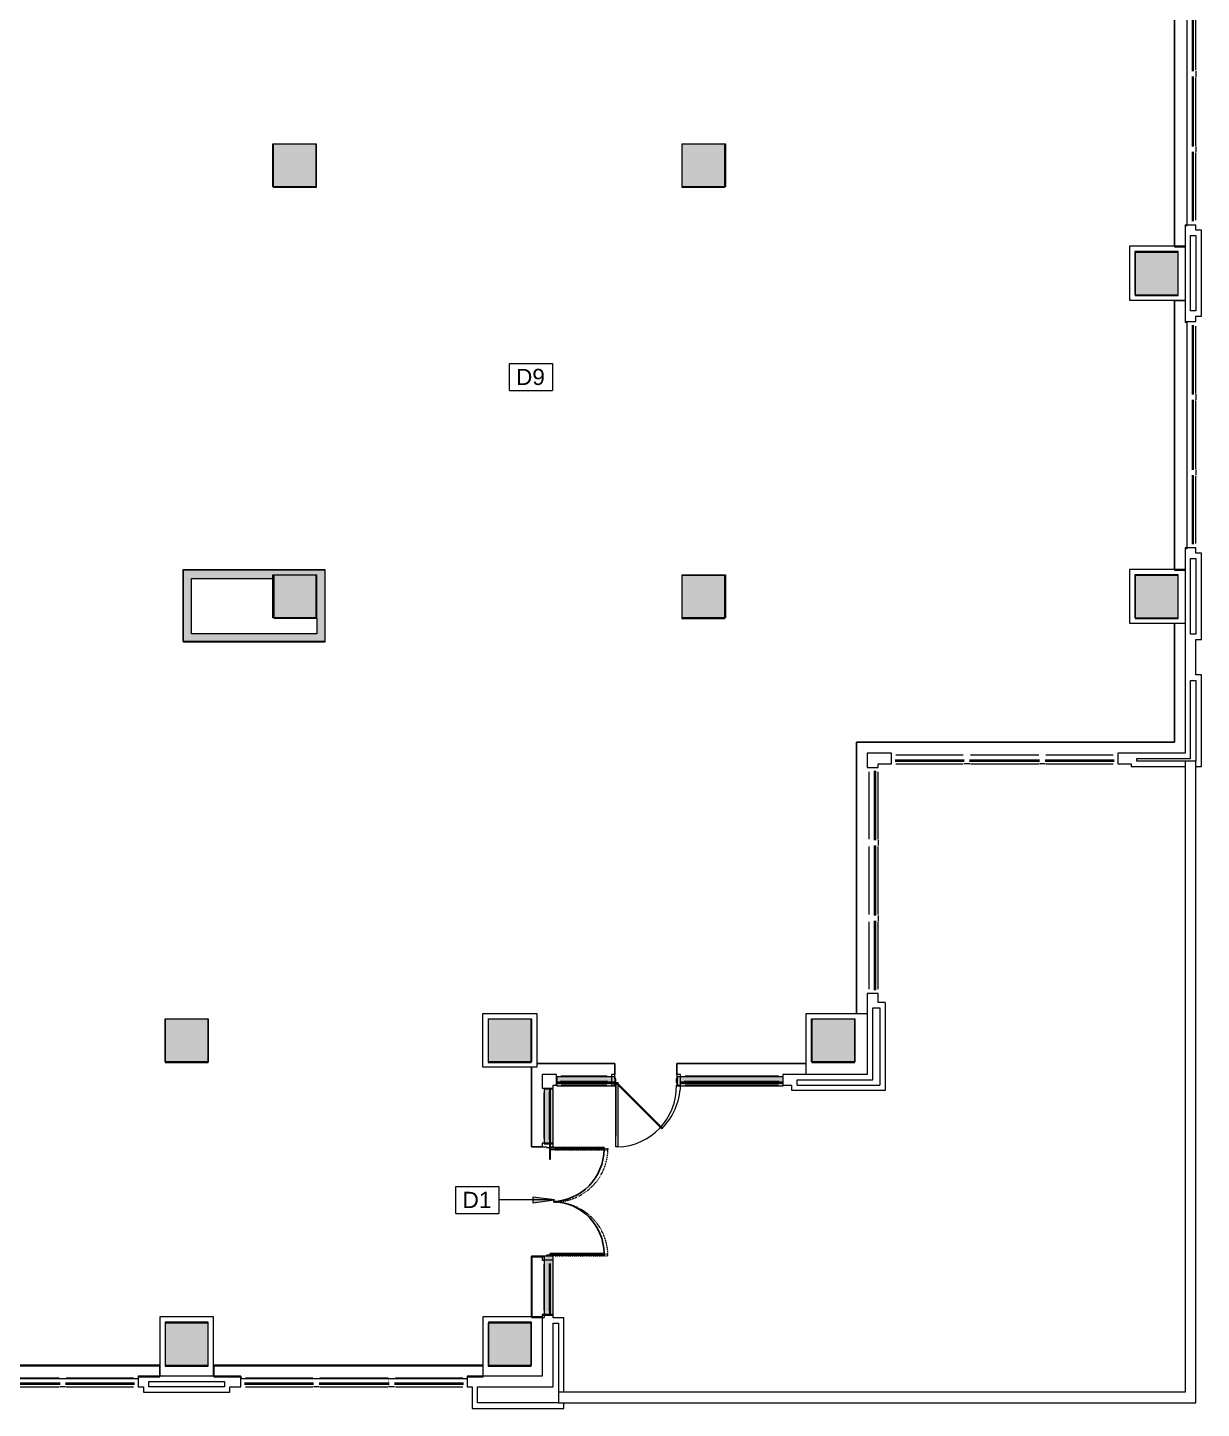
# Model space of a CAD drawing. Header units: inches. Extents: x 628 to 2422, y -771 to 854.
# Drawn here: x 1769 to 2422, y -771 to -2 of the extents above; entities that cross this region are included whole.
import ezdxf

# ---------------------------------------------------------------- set-up
doc = ezdxf.new("R2010")
doc.units = ezdxf.units.IN
doc.header["$MEASUREMENT"] = 0
for name, pattern in [('L1$0$2DASHES', [163.199999, 71.999999, -24, 9.6, -24, 9.6, -24]), ('L1$0$PHANTOM4', [0.625, 0.3125, -0.0625, 0.0625, -0.0625, 0.0625, -0.0625]), ('X2$0$Demolished', [0.1875, 0.125, -0.0625])]:
    doc.linetypes.add(name, pattern=pattern)
for name, color, linetype in [('L1$0$A-Anno-Revs-FinF', 181, 'Continuous'), ('L1$0$DEMO', 7, 'L1$0$PHANTOM4'), ('L1$0$GLZ_GLAZING', 7, 'Continuous')]:
    doc.layers.add(name, color=color, linetype=linetype)
for name, color, linetype, lineweight in [('L1$0$ArchiCAD Doors_Pen_No__3', 7, 'Continuous', 20), ('L1$0$ArchiCAD Windows_Pen_No__4', 4, 'Continuous', 9), ('L1$0$BB Columns_Pen_No__3', 7, 'Continuous', 20), ('L1$0$BB Columns_Pen_No__7', 7, 'Continuous', 20), ('L1$0$BB Columns_Pen_No__95', 8, 'Continuous', 20), ('L1$0$BB Shell_Pen_No__100', 7, 'Continuous', 20), ('L1$0$BB Shell_Pen_No__95', 8, 'Continuous', 20), ('X2$0$18_0109_REV_dwg _7_', 8, 'Continuous', 9), ('X2$0$A-ANNO-KEYN', 231, 'Continuous', 9), ('X2$0$A-DOOR', 31, 'X2$0$Demolished', 9), ('X2$0$A-WALL', 113, 'X2$0$Demolished', 9), ('X2$0$A-WALL-PATT', 111, 'Continuous', 13), ('X2$0$I-WALL', 2, 'Continuous', 13), ('X2$0$S-COLS', 52, 'Continuous', 13)]:
    doc.layers.add(name, color=color, linetype=linetype, lineweight=lineweight)
doc.styles.add('X2$0$Arial', font='arial.ttf', dxfattribs={"height": 9})

# ---------------------------------------------------------------- blocks, each defined once
blk = doc.blocks.new('L1$0$window-fixed')
at = {"layer": 'L1$0$ArchiCAD Windows_Pen_No__4', "linetype": 'L1$0$2DASHES'}
for p, q in [((-6723.6, 3788.31), (-6761.1, 3788.31)), ((-6681.6, 3788.31), (-6719.6, 3788.31)), ((-6640.1, 3788.31), (-6677.6, 3788.31)), ((-6723.6, 3783.31), (-6761.1, 3783.31)), ((-6681.6, 3783.31), (-6719.6, 3783.31)), ((-6640.09, 3783.31), (-6677.6, 3783.31))]:
    blk.add_line(p, q, dxfattribs=at)
at = {"layer": 'L1$0$ArchiCAD Windows_Pen_No__4', "linetype": 'Continuous'}
for p, q in [((-6723.17, 3788.31), (-6721.6, 3788.31)), ((-6721.6, 3788.31), (-6720.02, 3788.31)), ((-6681.17, 3788.31), (-6679.6, 3788.31)), ((-6679.6, 3788.31), (-6678.02, 3788.31))]:
    blk.add_line(p, q, dxfattribs=at)
at = {"layer": 'L1$0$GLZ_GLAZING', "color": 30, "linetype": 'Continuous'}
for p, q in [((-6723.1, 3786.81), (-6761.6, 3786.81)), ((-6761.6, 3786.32), (-6723.1, 3786.31)), ((-6681.1, 3786.81), (-6720.1, 3786.81)), ((-6720.1, 3786.32), (-6681.1, 3786.31)), ((-6639.59, 3786.81), (-6678.1, 3786.81)), ((-6678.1, 3786.32), (-6639.6, 3786.31))]:
    blk.add_line(p, q, dxfattribs=at)
at = {"layer": 'L1$0$GLZ_GLAZING', "color": 30, "linetype": 'Continuous', "const_width": 0.00174}
for points in [[(-6763.6, 3783.31), (-6761.1, 3783.31), (-6761.1, 3786.06), (-6761.6, 3786.06), (-6761.6, 3787.06), (-6761.1, 3787.06), (-6761.1, 3788.31), (-6763.6, 3788.31), (-6763.6, 3787.06), (-6763.6, 3787.06), (-6763.6, 3786.06), (-6763.6, 3786.06)], [(-6723.1, 3786.06), (-6723.1, 3787.06), (-6761.6, 3787.06), (-6761.6, 3786.07), (-6723.1, 3786.06)], [(-6719.6, 3783.31), (-6723.6, 3783.31), (-6723.6, 3786.06), (-6723.1, 3786.06), (-6723.1, 3787.06), (-6723.6, 3787.06), (-6723.6, 3788.31), (-6719.6, 3788.31), (-6719.6, 3787.06), (-6720.1, 3787.06), (-6720.1, 3786.06), (-6719.6, 3786.06)], [(-6681.1, 3786.06), (-6681.1, 3787.06), (-6720.1, 3787.06), (-6720.1, 3786.07), (-6681.59, 3786.06)], [(-6677.6, 3783.31), (-6681.6, 3783.31), (-6681.6, 3786.06), (-6681.1, 3786.06), (-6681.1, 3787.06), (-6681.6, 3787.06), (-6681.6, 3788.31), (-6677.6, 3788.31), (-6677.6, 3787.06), (-6678.1, 3787.06), (-6678.1, 3786.06), (-6677.6, 3786.06)], [(-6639.59, 3786.06), (-6639.59, 3787.06), (-6678.1, 3787.06), (-6678.1, 3786.07), (-6639.59, 3786.06)]]:
    blk.add_lwpolyline(points, close=True, dxfattribs=at)
blk.add_lwpolyline([(-6637.6, 3783.31), (-6637.6, 3788.31), (-6640.1, 3788.31), (-6640.09, 3787.06), (-6639.59, 3787.06), (-6639.59, 3786.06), (-6640.09, 3786.06), (-6640.09, 3783.31), (-6637.6, 3783.31)], dxfattribs=at)
blk = doc.blocks.new('L1')
at = {"layer": 'L1$0$BB Columns_Pen_No__95', "linetype": 'Continuous', "lineweight": 0, "true_color": 0x3f3f3f}
for points in [[(-6742.69, 2856.07), (-6742.69, 2832.07), (-6718.69, 2832.07), (-6718.69, 2856.07)], [(-6514.69, 2856.07), (-6514.69, 2832.07), (-6490.69, 2832.07), (-6490.69, 2856.07)], [(-6238.69, 2796.07), (-6262.69, 2796.07), (-6262.69, 2772.07), (-6238.69, 2772.07)], [(-6742.69, 2616.07), (-6742.69, 2592.07), (-6718.69, 2592.07), (-6718.69, 2616.07)], [(-6514.69, 2616.07), (-6514.69, 2592.07), (-6490.69, 2592.07), (-6490.69, 2616.07)], [(-6238.69, 2616.07), (-6262.69, 2616.07), (-6262.69, 2592.07), (-6238.69, 2592.07)], [(-6802.69, 2368.82), (-6802.69, 2344.82), (-6778.69, 2344.82), (-6778.69, 2368.82)], [(-6622.69, 2368.82), (-6622.69, 2344.82), (-6598.69, 2344.82), (-6598.69, 2368.82)], [(-6442.69, 2368.82), (-6442.69, 2344.82), (-6418.69, 2344.82), (-6418.69, 2368.82)], [(-6802.69, 2175.82), (-6778.69, 2175.82), (-6778.69, 2199.82), (-6802.69, 2199.82)], [(-6622.69, 2175.82), (-6598.69, 2175.82), (-6598.69, 2199.82), (-6622.69, 2199.82)]]:
    blk.add_hatch(color=250, dxfattribs=at).paths.add_polyline_path(points)
at = {"layer": 'L1$0$A-Anno-Revs-FinF'}
for p, q in [((-6240.69, 2799.07), (-6240.69, 2949.07)), ((-6240.69, 2619.07), (-6240.69, 2769.07)), ((-6240.69, 2522.82), (-6240.69, 2589.07)), ((-6240.69, 2522.82), (-6417.69, 2522.82)), ((-6417.69, 2522.82), (-6417.69, 2371.82)), ((-6598.69, 2297.57), (-6598.69, 2341.82)), ((-6552.19, 2343.82), (-6595.69, 2343.82)), ((-6552.19, 2337.82), (-6552.19, 2343.82)), ((-6445.69, 2343.82), (-6517.66, 2343.82)), ((-6517.66, 2337.82), (-6517.66, 2343.82)), ((-6592.69, 2297.57), (-6598.69, 2297.57)), ((-6598.69, 2202.82), (-6598.69, 2236.57)), ((-6592.69, 2236.57), (-6598.69, 2236.57)), ((-6805.69, 2175.82), (-6955.69, 2175.82)), ((-6625.69, 2175.82), (-6775.69, 2175.82))]:
    blk.add_line(p, q, dxfattribs=at)
at = {"layer": 'L1$0$ArchiCAD Doors_Pen_No__3', "linetype": 'Continuous'}
for p, q in [((-6552.19, 2337.82), (-6554.19, 2337.82)), ((-6554.19, 2337.82), (-6554.19, 2331.82)), ((-6552.19, 2335.39), (-6552.19, 2337.82)), ((-6515.66, 2337.82), (-6517.66, 2337.82)), ((-6517.66, 2337.82), (-6517.66, 2335.39)), ((-6515.66, 2331.82), (-6515.66, 2337.82)), ((-6554.19, 2331.82), (-6552.19, 2331.82)), ((-6551.69, 2335.39), (-6552.19, 2335.39)), ((-6552.19, 2331.82), (-6552.19, 2333.39)), ((-6552.19, 2333.39), (-6551.69, 2333.39)), ((-6551.69, 2333.39), (-6551.69, 2335.39)), ((-6517.66, 2335.39), (-6518.16, 2335.39)), ((-6518.16, 2335.39), (-6518.16, 2333.39)), ((-6518.16, 2333.39), (-6517.66, 2333.39)), ((-6517.66, 2333.39), (-6517.66, 2331.82)), ((-6517.66, 2331.82), (-6515.66, 2331.82)), ((-6586.69, 2299.57), (-6592.69, 2299.57)), ((-6592.69, 2299.57), (-6592.69, 2297.57)), ((-6586.69, 2297.57), (-6586.69, 2299.57)), ((-6592.69, 2297.57), (-6590.26, 2297.57)), ((-6590.26, 2297.57), (-6590.26, 2297.07)), ((-6590.26, 2297.07), (-6588.26, 2297.07)), ((-6588.26, 2297.57), (-6586.69, 2297.57)), ((-6588.26, 2297.07), (-6588.26, 2297.57)), ((-6590.26, 2236.57), (-6592.69, 2236.57)), ((-6592.69, 2236.57), (-6592.69, 2234.57)), ((-6592.69, 2234.57), (-6586.69, 2234.57)), ((-6588.26, 2237.07), (-6590.26, 2237.07)), ((-6590.26, 2237.07), (-6590.26, 2236.57)), ((-6588.26, 2236.57), (-6588.26, 2237.07)), ((-6586.69, 2236.57), (-6588.26, 2236.57)), ((-6586.69, 2234.57), (-6586.69, 2236.57))]:
    blk.add_line(p, q, dxfattribs=at)
for points in [[(-6551.69, 2333.39), (-6551.69, 2303.39)], [(-6550.69, 2333.39), (-6550.69, 2303.39)]]:
    blk.add_lwpolyline(points, dxfattribs=at)
blk.add_lwpolyline([(-6551.69, 2333.39), (-6550.69, 2333.39), (-6550.69, 2297.39), (-6551.69, 2297.39)], close=True, dxfattribs=at)
blk.add_arc((-6551.86, 2331.22), 33.85, 271.98417, 1.00985, dxfattribs=at)
at = {"layer": 'L1$0$ArchiCAD Windows_Pen_No__4', "linetype": 'L1$0$2DASHES'}
for p, q in [((-6556.69, 2336.82), (-6582.19, 2336.82)), ((-6461.19, 2336.82), (-6513.16, 2336.82)), ((-6591.69, 2302.07), (-6591.69, 2327.57)), ((-6591.69, 2206.57), (-6591.69, 2232.07))]:
    blk.add_line(p, q, dxfattribs=at)
at = {"layer": 'L1$0$ArchiCAD Windows_Pen_No__4', "linetype": 'Continuous'}
for p, q in [((-6556.69, 2331.82), (-6582.19, 2331.82)), ((-6461.19, 2331.82), (-6513.16, 2331.82)), ((-6586.69, 2302.07), (-6586.69, 2327.57)), ((-6586.69, 2206.57), (-6586.69, 2232.07))]:
    blk.add_line(p, q, dxfattribs=at)
at = {"layer": 'L1$0$BB Columns_Pen_No__3', "linetype": 'Continuous'}
for p, q in [((-6234.69, 2799.07), (-6265.69, 2799.07)), ((-6265.69, 2799.07), (-6265.69, 2769.07)), ((-6265.69, 2769.07), (-6234.69, 2769.07)), ((-6792.69, 2579.07), (-6792.69, 2619.07)), ((-6792.69, 2619.07), (-6713.69, 2619.07)), ((-6713.69, 2619.07), (-6713.69, 2579.07)), ((-6234.69, 2619.07), (-6265.69, 2619.07)), ((-6265.69, 2619.07), (-6265.69, 2589.07)), ((-6265.69, 2589.07), (-6234.69, 2589.07)), ((-6792.69, 2579.07), (-6713.69, 2579.07)), ((-6625.69, 2341.82), (-6625.69, 2371.82)), ((-6625.69, 2371.82), (-6595.69, 2371.82)), ((-6595.69, 2371.82), (-6595.69, 2341.82)), ((-6445.69, 2337.82), (-6445.69, 2371.82)), ((-6445.69, 2371.82), (-6411.69, 2371.82)), ((-6595.69, 2341.82), (-6625.69, 2341.82)), ((-6805.69, 2202.82), (-6805.69, 2169.82)), ((-6775.69, 2202.82), (-6805.69, 2202.82)), ((-6775.69, 2169.82), (-6775.69, 2202.82)), ((-6625.69, 2202.82), (-6625.69, 2169.82)), ((-6592.69, 2202.82), (-6625.69, 2202.82))]:
    blk.add_line(p, q, dxfattribs=at)
at = {"layer": 'L1$0$BB Columns_Pen_No__7', "linetype": 'Continuous', "flags": 128}
for points in [[(-6742.69, 2856.07), (-6718.69, 2856.07), (-6718.69, 2832.07), (-6742.69, 2832.07)], [(-6514.69, 2856.07), (-6490.69, 2856.07), (-6490.69, 2832.07), (-6514.69, 2832.07)], [(-6238.69, 2796.07), (-6262.69, 2796.07), (-6262.69, 2772.07), (-6238.69, 2772.07)], [(-6742.69, 2616.07), (-6718.69, 2616.07), (-6718.69, 2592.07), (-6742.69, 2592.07)], [(-6514.69, 2616.07), (-6490.69, 2616.07), (-6490.69, 2592.07), (-6514.69, 2592.07)], [(-6238.69, 2616.07), (-6262.69, 2616.07), (-6262.69, 2592.07), (-6238.69, 2592.07)], [(-6802.69, 2368.82), (-6778.69, 2368.82), (-6778.69, 2344.82), (-6802.69, 2344.82)], [(-6622.69, 2368.82), (-6598.69, 2368.82), (-6598.69, 2344.82), (-6622.69, 2344.82)], [(-6442.69, 2368.82), (-6418.69, 2368.82), (-6418.69, 2344.82), (-6442.69, 2344.82)], [(-6802.69, 2175.82), (-6778.69, 2175.82), (-6778.69, 2199.82), (-6802.69, 2199.82)], [(-6622.69, 2175.82), (-6598.69, 2175.82), (-6598.69, 2199.82), (-6622.69, 2199.82)]]:
    blk.add_lwpolyline(points, close=True, dxfattribs=at)
at = {"layer": 'L1$0$BB Shell_Pen_No__100', "linetype": 'Continuous'}
for p, q in [((-6234.69, 2811.07), (-6228.69, 2811.07)), ((-6450.69, 2331.82), (-6404.69, 2331.82))]:
    blk.add_line(p, q, dxfattribs=at)
at = {"layer": 'L1$0$BB Shell_Pen_No__100', "linetype": 'Continuous', "flags": 128}
for points in [[(-6234.69, 2811.07), (-6234.69, 2805.07)], [(-6228.69, 2808.07), (-6228.69, 2811.07)], [(-6225.69, 2808.07), (-6228.69, 2808.07)], [(-6225.69, 2760.07), (-6225.69, 2808.07)], [(-6234.69, 2805.07), (-6234.69, 2763.07)], [(-6231.69, 2763.07), (-6231.69, 2805.07)], [(-6231.69, 2805.07), (-6228.69, 2805.07)], [(-6228.69, 2805.07), (-6228.69, 2763.07)], [(-6234.69, 2763.07), (-6234.69, 2757.07)], [(-6228.69, 2763.07), (-6231.69, 2763.07)], [(-6234.69, 2757.07), (-6228.69, 2757.07), (-6228.69, 2760.07)], [(-6228.69, 2760.07), (-6225.69, 2760.07)], [(-6234.69, 2631.07), (-6234.69, 2625.07)], [(-6228.69, 2628.07), (-6228.69, 2631.07), (-6234.69, 2631.07)], [(-6234.69, 2625.07), (-6234.69, 2583.07)], [(-6231.69, 2625.07), (-6228.69, 2625.07)], [(-6231.69, 2583.07), (-6231.69, 2625.07)], [(-6225.69, 2628.07), (-6228.69, 2628.07)], [(-6228.69, 2625.07), (-6228.69, 2583.07)], [(-6225.69, 2580.07), (-6225.69, 2628.07)], [(-6234.69, 2583.07), (-6234.69, 2557.29)], [(-6228.69, 2583.07), (-6231.69, 2583.07)], [(-6228.69, 2560.29), (-6228.69, 2580.07)], [(-6228.69, 2580.07), (-6225.69, 2580.07)], [(-6234.69, 2557.29), (-6234.69, 2516.82)], [(-6231.69, 2513.82), (-6231.69, 2557.29)], [(-6231.69, 2557.29), (-6228.69, 2557.29)], [(-6225.69, 2560.29), (-6228.69, 2560.29)], [(-6228.69, 2557.29), (-6228.69, 2512.29)], [(-6225.69, 2509.29), (-6225.69, 2560.29)], [(-6411.69, 2516.82), (-6411.69, 2508.82), (-6405.69, 2508.82)], [(-6398.24, 2516.82), (-6411.69, 2516.82)], [(-6405.69, 2510.82), (-6398.24, 2510.82), (-6398.24, 2516.82)], [(-6234.69, 2516.82), (-6272.24, 2516.82), (-6272.24, 2510.82)], [(-6405.69, 2508.82), (-6405.69, 2510.82)], [(-6272.24, 2510.82), (-6264.69, 2510.82)], [(-6264.69, 2510.82), (-6264.69, 2509.29)], [(-6264.69, 2509.29), (-6261.69, 2509.29)], [(-6261.69, 2512.29), (-6261.69, 2513.82)], [(-6261.69, 2513.82), (-6231.69, 2513.82)], [(-6228.69, 2512.29), (-6261.69, 2512.29)], [(-6261.69, 2509.29), (-6234.69, 2509.29)], [(-6228.69, 2509.29), (-6225.69, 2509.29)], [(-6401.69, 2377.82), (-6401.69, 2328.82), (-6453.69, 2328.82), (-6453.69, 2331.82)], [(-6405.69, 2382.82), (-6411.69, 2382.82), (-6411.69, 2337.82)], [(-6405.69, 2377.82), (-6405.69, 2382.82)], [(-6401.69, 2377.82), (-6405.69, 2377.82)], [(-6408.69, 2374.82), (-6404.69, 2374.82)], [(-6408.69, 2334.82), (-6408.69, 2374.82)], [(-6404.69, 2374.82), (-6404.69, 2331.82)], [(-6592.69, 2337.82), (-6592.69, 2330.07), (-6586.69, 2330.07)], [(-6584.69, 2337.82), (-6592.69, 2337.82)], [(-6586.69, 2331.82), (-6584.69, 2331.82), (-6584.69, 2337.82)], [(-6450.69, 2337.82), (-6458.69, 2337.82)], [(-6458.69, 2337.82), (-6458.69, 2331.82), (-6453.69, 2331.82)], [(-6411.69, 2337.82), (-6450.69, 2337.82)], [(-6586.69, 2330.07), (-6586.69, 2331.82)], [(-6450.69, 2334.82), (-6408.69, 2334.82)], [(-6450.69, 2331.82), (-6450.69, 2334.82)], [(-6592.69, 2204.07), (-6592.69, 2169.82)], [(-6586.69, 2202.32), (-6586.69, 2204.07), (-6592.69, 2204.07)], [(-6580.69, 2202.32), (-6586.69, 2202.32)], [(-6580.69, 2160.82), (-6580.69, 2202.32)], [(-6586.69, 2199.32), (-6583.69, 2199.32)], [(-6586.69, 2163.82), (-6586.69, 2199.32)], [(-6583.69, 2199.32), (-6583.69, 2154.82)], [(-6760.49, 2163.82), (-6760.49, 2169.82), (-6817.69, 2169.82), (-6817.69, 2163.82)], [(-6592.69, 2169.82), (-6634.49, 2169.82), (-6634.49, 2163.82)], [(-6817.69, 2163.82), (-6814.69, 2163.82)], [(-6814.69, 2163.82), (-6814.69, 2160.82)], [(-6811.69, 2166.82), (-6769.69, 2166.82)], [(-6811.69, 2163.82), (-6811.69, 2166.82)], [(-6769.69, 2163.82), (-6811.69, 2163.82)], [(-6769.69, 2166.82), (-6769.69, 2163.82)], [(-6766.69, 2160.82), (-6766.69, 2163.82)], [(-6766.69, 2163.82), (-6760.49, 2163.82)], [(-6634.49, 2163.82), (-6631.69, 2163.82)], [(-6631.69, 2163.82), (-6631.69, 2151.82)], [(-6628.69, 2154.82), (-6628.69, 2163.82)], [(-6628.69, 2163.82), (-6586.69, 2163.82)], [(-6814.69, 2160.82), (-6766.69, 2160.82)], [(-6583.69, 2154.82), (-6628.69, 2154.82)], [(-6580.69, 2151.82), (-6580.69, 2154.82)], [(-6631.69, 2151.82), (-6580.69, 2151.82)]]:
    blk.add_lwpolyline(points, dxfattribs=at)
at = {"layer": 'L1$0$BB Shell_Pen_No__95', "linetype": 'Continuous'}
for p, q in [((-6234.69, 2512.29), (-6234.69, 2509.29)), ((-6228.69, 2509.29), (-6228.69, 2512.29)), ((-6580.69, 2160.82), (-6583.69, 2160.82)), ((-6583.69, 2154.82), (-6580.69, 2154.82))]:
    blk.add_line(p, q, dxfattribs=at)
at = {"layer": 'L1$0$BB Shell_Pen_No__95', "linetype": 'Continuous', "flags": 128}
for points in [[(-6234.69, 2509.29), (-6234.69, 2160.82)], [(-6228.69, 2154.82), (-6228.69, 2509.29)], [(-6234.69, 2160.82), (-6580.69, 2160.82)], [(-6580.69, 2154.82), (-6228.69, 2154.82)]]:
    blk.add_lwpolyline(points, dxfattribs=at)
at = {"layer": 'L1$0$DEMO', "linetype": 'Continuous'}
for points in [[(-6588.26, 2296.07), (-6588.26, 2297.07), (-6558.26, 2297.07), (-6558.26, 2296.07)], [(-6588.26, 2237.07), (-6588.26, 2238.07), (-6558.26, 2238.07), (-6558.26, 2237.07)]]:
    blk.add_lwpolyline(points, close=True, dxfattribs=at)
for points in [[(-6588.26, 2238.07), (-6558.26, 2238.07)], [(-6588.26, 2237.07), (-6558.26, 2237.07)]]:
    blk.add_lwpolyline(points, dxfattribs=at)
for centre, start, end in [((-6587.51, 2296.3), 271.60386, 359.54311), ((-6587.51, 2237.83), 0.45689, 88.39614)]:
    blk.add_arc(centre, 29.24, start, end, dxfattribs=at)
at = {"layer": 'L1$0$GLZ_GLAZING', "color": 30, "linetype": 'Continuous'}
for p, q in [((-6582.69, 2333.81), (-6556.19, 2333.81)), ((-6556.19, 2333.32), (-6582.69, 2333.32)), ((-6513.66, 2333.81), (-6460.69, 2333.82)), ((-6460.69, 2333.32), (-6513.66, 2333.32)), ((-6588.69, 2328.07), (-6588.69, 2301.57)), ((-6588.19, 2301.57), (-6588.19, 2328.07)), ((-6588.69, 2232.57), (-6588.69, 2206.07)), ((-6588.19, 2206.07), (-6588.19, 2232.57))]:
    blk.add_line(p, q, dxfattribs=at)
at = {"layer": 'L1$0$GLZ_GLAZING', "color": 30, "linetype": 'Continuous', "const_width": 0.00174}
for points in [[(-6584.69, 2331.82), (-6584.69, 2336.82), (-6582.19, 2336.82), (-6582.19, 2334.07), (-6582.69, 2334.07), (-6582.69, 2333.07), (-6582.19, 2333.07), (-6582.19, 2331.82)], [(-6554.19, 2331.82), (-6554.19, 2336.82), (-6556.69, 2336.82), (-6556.69, 2334.07), (-6556.19, 2334.07), (-6556.19, 2333.07), (-6556.69, 2333.07), (-6556.69, 2331.82)], [(-6515.66, 2331.82), (-6515.66, 2336.82), (-6513.16, 2336.82), (-6513.16, 2334.07), (-6513.66, 2334.07), (-6513.66, 2333.07), (-6513.16, 2333.07), (-6513.16, 2331.82)], [(-6458.69, 2331.82), (-6458.69, 2336.82), (-6461.19, 2336.82), (-6461.19, 2334.07), (-6460.69, 2334.07), (-6460.69, 2333.07), (-6461.19, 2333.07), (-6461.19, 2331.82)], [(-6586.69, 2330.07), (-6591.69, 2330.07), (-6591.69, 2327.57), (-6588.94, 2327.57), (-6588.94, 2328.07), (-6587.94, 2328.07), (-6587.94, 2327.57), (-6586.69, 2327.57)], [(-6586.69, 2299.57), (-6591.69, 2299.57), (-6591.69, 2302.07), (-6588.94, 2302.07), (-6588.94, 2301.57), (-6587.94, 2301.57), (-6587.94, 2302.07), (-6586.69, 2302.07)], [(-6586.69, 2234.57), (-6591.69, 2234.57), (-6591.69, 2232.07), (-6588.94, 2232.07), (-6588.94, 2232.57), (-6587.94, 2232.57), (-6587.94, 2232.07), (-6586.69, 2232.07)], [(-6586.69, 2204.07), (-6591.69, 2204.07), (-6591.69, 2206.57), (-6588.94, 2206.57), (-6588.94, 2206.07), (-6587.94, 2206.07), (-6587.94, 2206.57), (-6586.69, 2206.57)]]:
    blk.add_lwpolyline(points, close=True, dxfattribs=at)
for points in [[(-6556.19, 2333.07), (-6582.69, 2333.07), (-6582.69, 2334.06), (-6556.19, 2334.07)], [(-6461.19, 2333.07), (-6513.66, 2333.07), (-6513.66, 2334.06), (-6461.19, 2334.07)], [(-6587.94, 2301.57), (-6587.94, 2328.07), (-6588.94, 2328.07), (-6588.94, 2301.57)], [(-6587.94, 2206.07), (-6587.94, 2232.57), (-6588.94, 2232.57), (-6588.94, 2206.07)]]:
    blk.add_lwpolyline(points, dxfattribs=at)
at = {"layer": 'L1$0$A-Anno-Revs-FinF'}
for p, rotation in [((-10017, -3826.53), 270), ((-10017, -4006.53), 270), ((-13035.84, 6299.13), 180), ((-10194, -4254.78), 270), ((-13581.29, 5952.13), 180), ((-13398.08, 5952.13), 180)]:
    blk.add_blockref('L1$0$window-fixed', p, dxfattribs=dict(at, rotation=rotation))
blk = doc.blocks.new('X2$0$Walls 11 - Walls 1-5282433-FIRST FLOOR DEMOLITION')
at = {"layer": 'X2$0$A-WALL', "linetype": 'Continuous'}
for p, q in [((126.07, 386.06), (126.07, 236.06)), ((132.07, 386.06), (126.07, 386.06)), ((132.07, 374.06), (132.07, 386.06)), ((133.07, 374.06), (132.07, 374.06)), ((133.07, 248.06), (133.07, 374.06)), ((132.07, 236.06), (132.07, 248.06)), ((132.07, 248.06), (133.07, 248.06)), ((126.07, 236.06), (132.07, 236.06))]:
    blk.add_line(p, q, dxfattribs=at)
blk = doc.blocks.new('X2$0$Walls 12 - Walls 1-5282459-FIRST FLOOR DEMOLITION')
at = {"layer": 'X2$0$A-WALL', "linetype": 'Continuous'}
for p, q in [((126.07, 386.06), (126.07, 236.06)), ((132.07, 386.06), (126.07, 386.06)), ((132.07, 374.06), (132.07, 386.06)), ((133.07, 374.06), (132.07, 374.06)), ((133.07, 248.06), (133.07, 374.06)), ((132.07, 236.06), (132.07, 248.06)), ((132.07, 248.06), (133.07, 248.06)), ((126.07, 236.06), (132.07, 236.06))]:
    blk.add_line(p, q, dxfattribs=at)
blk = doc.blocks.new('X2$0$Walls 17 - Walls 1-5284335-FIRST FLOOR DEMOLITION')
at = {"layer": 'X2$0$A-WALL', "linetype": 'Continuous'}
for p, q in [((126.07, 349.68), (126.07, 315.93)), ((132.07, 349.68), (126.07, 349.68)), ((132.07, 347.68), (132.07, 349.68)), ((133.07, 347.68), (132.07, 347.68)), ((126.07, 315.93), (132.07, 315.93)), ((132.07, 315.93), (132.07, 317.18)), ((132.07, 317.18), (133.07, 317.18))]:
    blk.add_line(p, q, dxfattribs=at)
blk = doc.blocks.new('X2$0$Walls 18 - Walls 1-5284520-FIRST FLOOR DEMOLITION')
at = {"layer": 'X2$0$A-WALL', "linetype": 'Continuous'}
for p, q in [((126.07, 382.85), (126.07, 232.85)), ((132.07, 382.85), (126.07, 382.85)), ((132.07, 374.06), (132.07, 382.85)), ((133.07, 374.06), (132.07, 374.06)), ((133.07, 248.06), (133.07, 374.06)), ((132.07, 232.85), (132.07, 248.06)), ((132.07, 248.06), (133.07, 248.06)), ((126.07, 232.85), (132.07, 232.85))]:
    blk.add_line(p, q, dxfattribs=at)
blk = doc.blocks.new('X2$0$Walls 19 - Walls 1-5284773-FIRST FLOOR DEMOLITION')
at = {"layer": 'X2$0$A-WALL', "linetype": 'Continuous'}
for p, q in [((126.07, 386.06), (126.07, 236.06)), ((132.07, 386.06), (126.07, 386.06)), ((132.07, 374.06), (132.07, 386.06)), ((133.07, 374.06), (132.07, 374.06)), ((133.07, 248.06), (133.07, 374.06)), ((132.07, 236.06), (132.07, 248.06)), ((132.07, 248.06), (133.07, 248.06)), ((126.07, 236.06), (132.07, 236.06))]:
    blk.add_line(p, q, dxfattribs=at)
blk = doc.blocks.new('X2$0$Concrete-Rectangular-Column - 24 X 24-5460764-FIRST FLOOR DEMOLITION')
at = {"layer": 'X2$0$S-COLS', "lineweight": 9}
blk.add_hatch(color=7, dxfattribs=at).paths.add_polyline_path([(12, -12), (12, 12), (-12, 12), (-12, -12)], flags=0)
at = {"layer": 'X2$0$S-COLS', "color": 8, "lineweight": 20}
for p, q in [((12, 12), (-12, 12)), ((-12, 12), (-12, -12)), ((12, -12), (12, 12)), ((-12, -12), (12, -12))]:
    blk.add_line(p, q, dxfattribs=at)
blk = doc.blocks.new('X2$0$Double Glass Door - Ext-GL2-GLDALF-60_ x 84_-5466518-FIRST FLOOR DEMOLITION')
at = {"layer": 'X2$0$A-DOOR', "color": 250, "lineweight": 20}
for p, q in [((-35.90625, 32.1875), (-34.90625, 32.1875)), ((-35.90625, 2.375), (-35.90625, 32.1875)), ((-34.90625, 32.1875), (-34.90625, 2.375)), ((22.90625, 32.1875), (22.90625, 2.375)), ((23.90625, 32.1875), (22.90625, 32.1875)), ((23.90625, 2.375), (23.90625, 32.1875)), ((-34.90625, 2.375), (-35.90625, 2.375)), ((22.90625, 2.375), (23.90625, 2.375))]:
    blk.add_line(p, q, dxfattribs=at)
at = {"layer": 'X2$0$A-DOOR', "color": 7}
for centre, start, end in [((-35.90625, 2.375), 359.5, 90), ((23.90625, 2.375), 90, 180.5)]:
    blk.add_arc(centre, 29.8125, start, end, dxfattribs=at)
blk = doc.blocks.new('X2$0$Single Glass Door - 36_ x 84_ Exterior Storefront _ Sidelight-5662920-FIRST FLOOR DEMOLITION')
at = {"layer": 'X2$0$A-DOOR', "color": 8, "linetype": 'Continuous', "lineweight": 20}
for p, q in [((-7.42, 25.57), (-7.77, 25.22)), ((-7.77, 25.22), (17.55, -0.1)), ((17.91, 0.25), (-7.42, 25.57)), ((17.55, -0.1), (17.91, 0.25))]:
    blk.add_line(p, q, dxfattribs=at)
at = {"layer": 'X2$0$A-DOOR', "linetype": 'Continuous'}
blk.add_arc((17.91, 0.25), 35.81, 135, 177.59327, dxfattribs=at)
blk = doc.blocks.new('X2$0$Keynote Tag - Keynote Number - Boxed-135510-FIRST FLOOR DEMOLITION')
at = {"layer": 'X2$0$A-ANNO-KEYN'}
for p, q in [((-0.125, -0.0792), (-0.125, 0.0781)), ((-0.125, 0.0781), (0.125, 0.0781)), ((0.125, 0.0781), (0.125, -0.0792)), ((-0.125, -0.0792), (0.125, -0.0792))]:
    blk.add_line(p, q, dxfattribs=at)
blk = doc.blocks.new('X2')
at = {"layer": 'X2$0$A-ANNO-KEYN'}
blk.add_hatch(color=256, dxfattribs=at).paths.add_polyline_path([(-219.32, -654.67), (-231.32, -653.09), (-231.32, -656.25)], flags=0)
at = {"layer": 'X2$0$A-WALL-PATT', "lineweight": 9}
for points in [[(-351.55, -308.57), (-346.93, -308.57), (-346.93, -303.94), (-425.93, -303.94), (-425.93, -308.57), (-375.55, -308.57), (-375.55, -306.7), (-351.55, -306.7)], [(-421.3, -343.94), (-421.3, -308.57), (-425.93, -308.57), (-425.93, -343.94)], [(-346.93, -339.32), (-346.93, -308.57), (-351.55, -308.57), (-351.55, -339.32)], [(-375.55, -343.94), (-346.93, -343.94), (-346.93, -339.32), (-421.3, -339.32), (-421.3, -343.94), (-375.84, -343.94)], [(-213.08, -591.19), (-185.43, -591.19), (-185.43, -586.19), (-217.93, -586.19), (-217.93, -591.19)], [(-185.43, -589.69), (-184.93, -589.69), (-184.93, -589.19), (-185.43, -589.19), (-185.43, -589.69)], [(-150.9, -591.19), (-91.93, -591.19), (-91.93, -586.19), (-150.9, -586.19)], [(-219.93, -623.44), (-219.93, -592.94), (-224.93, -592.94), (-224.93, -623.44)], [(-221.93, -631.94), (-221.43, -631.94), (-221.43, -623.44), (-221.93, -623.44)], [(-219.93, -718.94), (-219.93, -685.94), (-224.93, -685.94), (-224.93, -718.94)]]:
    blk.add_hatch(color=7, dxfattribs=at).paths.add_polyline_path(points, flags=0)
at = {"layer": 'X2$0$A-ANNO-KEYN'}
for p, q in [((-219.32, -654.67), (-231.32, -653.09)), ((-231.32, -653.09), (-231.32, -656.25)), ((-241.9, -654.67), (-250.15, -654.67)), ((-219.32, -654.67), (-241.9, -654.67)), ((-231.32, -656.25), (-219.32, -654.67))]:
    blk.add_line(p, q, dxfattribs=at)
at = {"layer": 'X2$0$A-WALL', "color": 8, "linetype": 'Continuous', "lineweight": 20}
for p, q in [((-346.93, -303.94), (-425.93, -303.94)), ((-425.93, -303.94), (-425.93, -343.94)), ((-346.93, -343.94), (-346.93, -303.94)), ((-421.3, -308.57), (-375.55, -308.57)), ((-421.3, -339.32), (-421.3, -308.57)), ((-351.55, -330.7), (-351.55, -339.32)), ((-425.93, -343.94), (-346.93, -343.94)), ((-351.55, -339.32), (-421.3, -339.32))]:
    blk.add_line(p, q, dxfattribs=at)
at = {"layer": 'X2$0$A-WALL', "linetype": 'Continuous'}
for p, q in [((-231.93, -720.19), (-231.93, -686.44)), ((-231.93, -686.44), (-224.93, -686.44)), ((-231.93, -720.19), (-224.93, -720.19)), ((-224.93, -718.94), (-224.93, -720.19))]:
    blk.add_line(p, q, dxfattribs=at)
at = {"layer": 'X2$0$I-WALL', "color": 8, "lineweight": 20}
for p, q in [((-185.43, -586.19), (-217.93, -586.19)), ((-217.93, -586.19), (-217.93, -591.19)), ((-184.93, -589.19), (-217.93, -589.19)), ((-217.93, -589.69), (-184.93, -589.69)), ((-217.93, -591.19), (-185.43, -591.19)), ((-185.43, -591.19), (-185.43, -586.19)), ((-184.93, -589.69), (-184.93, -589.19)), ((-91.93, -586.19), (-150.9, -586.19)), ((-150.9, -586.19), (-150.9, -591.19)), ((-150.9, -591.19), (-91.93, -591.19)), ((-91.93, -589.19), (-148.93, -589.19)), ((-148.93, -589.19), (-148.93, -589.69)), ((-148.93, -589.69), (-91.93, -589.69)), ((-91.93, -591.19), (-91.93, -586.19)), ((-224.93, -592.94), (-224.93, -623.44)), ((-219.93, -592.94), (-224.93, -592.94)), ((-221.93, -592.94), (-221.93, -631.94)), ((-221.43, -631.94), (-221.43, -592.94)), ((-219.93, -623.44), (-219.93, -592.94)), ((-224.93, -623.44), (-219.93, -623.44)), ((-221.93, -631.94), (-221.43, -631.94)), ((-224.93, -685.94), (-224.93, -718.94)), ((-219.93, -685.94), (-224.93, -685.94)), ((-221.93, -691.94), (-221.93, -718.94)), ((-221.43, -691.94), (-221.93, -691.94)), ((-221.43, -718.94), (-221.43, -691.94)), ((-219.93, -718.94), (-219.93, -685.94)), ((-224.93, -718.94), (-219.93, -718.94))]:
    blk.add_line(p, q, dxfattribs=at)
at = {"layer": 'X2$0$18_0109_REV_dwg _7_'}
blk.add_blockref('L1', (6366.63, -2922.6), dxfattribs=at)
at = {"layer": 'X2$0$A-ANNO-KEYN', "xscale": 95.99999999999994, "yscale": 95.99999999999994, "zscale": 95.99999999999994}
for p in [(-232.38, -196.27), (-262.15, -654.62)]:
    blk.add_blockref('X2$0$Keynote Tag - Keynote Number - Boxed-135510-FIRST FLOOR DEMOLITION', p, dxfattribs=at)
at = {"layer": 'X2$0$A-DOOR', "linetype": 'Continuous', "lineweight": 13, "rotation": 180}
blk.add_blockref('X2$0$Single Glass Door - 36_ x 84_ Exterior Storefront _ Sidelight-5662920-FIRST FLOOR DEMOLITION', (-166.93, -589.44), dxfattribs=at)
at = {"layer": 'X2$0$A-DOOR', "color": 7, "rotation": 269.9999999999999}
blk.add_blockref('X2$0$Double Glass Door - Ext-GL2-GLDALF-60_ x 84_-5466518-FIRST FLOOR DEMOLITION', (-221.68, -661.94), dxfattribs=at)
at = {"layer": 'X2$0$A-WALL', "linetype": 'Continuous'}
for name, p in [('X2$0$Walls 11 - Walls 1-5282433-FIRST FLOOR DEMOLITION', (0, -360)), ('X2$0$Walls 12 - Walls 1-5282459-FIRST FLOOR DEMOLITION', (0, -540)), ('X2$0$Walls 17 - Walls 1-5284335-FIRST FLOOR DEMOLITION', (-358, -1036.13))]:
    blk.add_blockref(name, p, dxfattribs=at)
at = {"layer": 'X2$0$A-WALL', "linetype": 'Continuous', "rotation": 270.0000000000001}
for name, p in [('X2$0$Walls 19 - Walls 1-5284773-FIRST FLOOR DEMOLITION', (-824.99, -621.12)), ('X2$0$Walls 18 - Walls 1-5284520-FIRST FLOOR DEMOLITION', (-641.78, -621.12))]:
    blk.add_blockref(name, p, dxfattribs=at)
at = {"layer": 'X2$0$S-COLS', "lineweight": 9}
for p in [(-363.84, -78.7), (-136.34, -78.7), (116.07, -138.94), (-363.55, -318.7), (-136.34, -318.94), (116.07, -318.85), (-423.99, -566.09), (-244.2, -566.09), (-63.93, -566.1), (-423.99, -735.28), (-244.2, -735.28)]:
    blk.add_blockref('X2$0$Concrete-Rectangular-Column - 24 X 24-5460764-FIRST FLOOR DEMOLITION', p, dxfattribs=at)
at = {"layer": 'X2$0$A-ANNO-KEYN', "char_height": 9, "width": 19.695, "attachment_point": 1, "style": 'X2$0$Arial'}
for s, insert in [('D9', (-240.67, -191.82)), ('D1', (-270.44, -650.16))]:
    blk.add_mtext(s, dxfattribs=dict(at, insert=insert))

msp = doc.modelspace()

# ---------------------------------------------------------------- block references
at = {"color": 250}
msp.add_blockref('X2', (2281.45, 0), dxfattribs=at)

doc.saveas('drawing.dxf')
